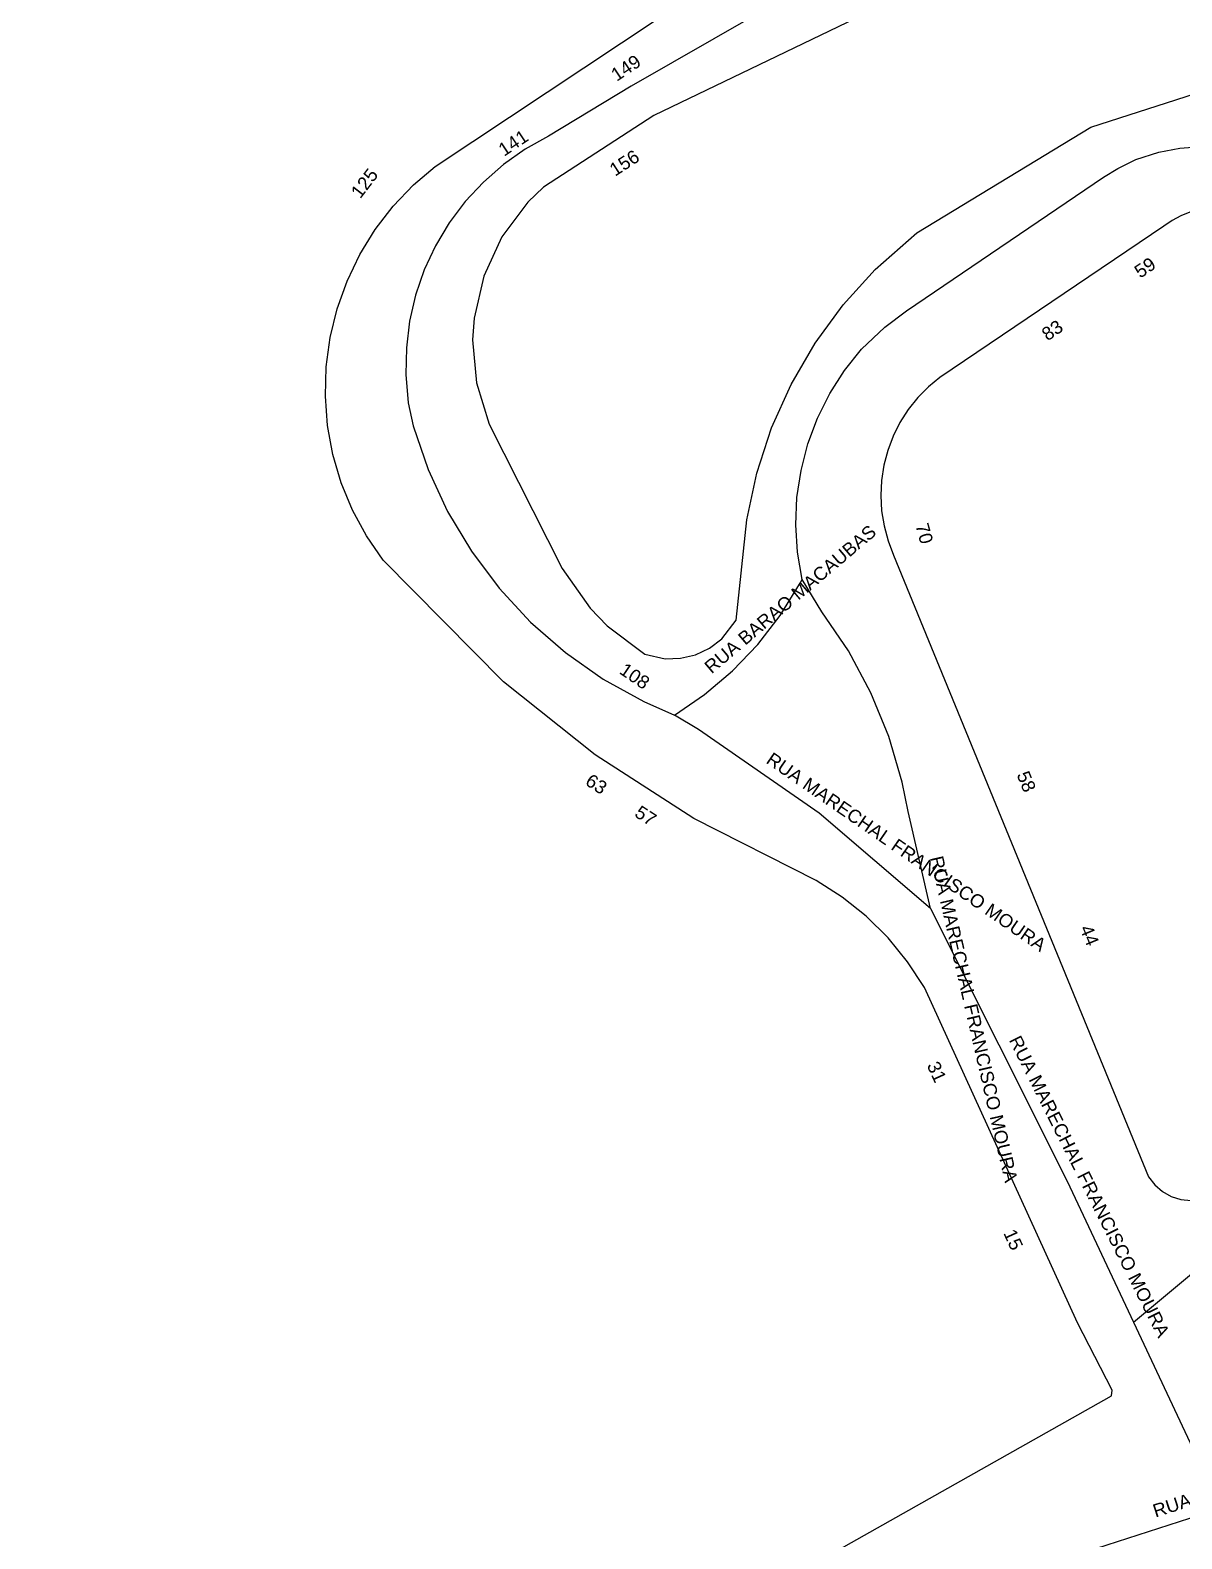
# Model space of a CAD drawing. Header units: millimetres. Extents: x 617751 to 636088, y 68402 to 77988.
# Drawn here: x 628804.4 to 628909, y 73636.2 to 73773.2 of the extents above; entities that cross this region are included whole.
import ezdxf

# ---------------------------------------------------------------- set-up
doc = ezdxf.new("R2010")
doc.units = ezdxf.units.MM
doc.header["$LTSCALE"] = 3
doc.header["$MEASUREMENT"] = 0
for name, color, linetype in [('ALINHAMENTO PREDIAL', 120, 'Continuous'), ('NOME LOGRADOURO', 252, 'Continuous'), ('NUMERAÇÃO', 7, 'Continuous')]:
    doc.layers.add(name, color=color, linetype=linetype)
doc.styles.get("Standard").update_dxf_attribs({"font": 'arial.ttf'})

msp = doc.modelspace()

# ---------------------------------------------------------------- linework, layer by layer
at = {"layer": 'ALINHAMENTO PREDIAL'}
for points in [[(628804.36, 73593.75), (628902.56, 73649.16), (628902.62, 73649.66), (628899.47, 73655.78), (628885.57, 73686.24), (628884.04, 73688.58), (628882.27, 73690.74), (628880.28, 73692.71), (628878.1, 73694.46), (628875.75, 73695.97), (628864.62, 73701.6), (628855.66, 73707.36), (628847.36, 73714.01), (628836.42, 73725.04), (628834.91, 73727.25), (628833.64, 73729.6), (628832.62, 73732.08), (628831.86, 73734.65), (628831.38, 73737.28), (628831.18, 73739.95), (628831.25, 73742.62), (628831.61, 73745.28), (628832.24, 73747.88), (628833.14, 73750.4), (628834.3, 73752.81), (628835.7, 73755.09), (628837.33, 73757.21), (628839.18, 73759.15), (628841.14, 73760.82), (628888.5, 73792.27)], [(628804.36, 73593.75), (628902.56, 73649.16), (628902.62, 73649.66), (628899.47, 73655.78), (628885.57, 73686.24), (628884.04, 73688.58), (628882.27, 73690.74), (628880.28, 73692.71), (628878.1, 73694.46), (628875.75, 73695.97), (628864.62, 73701.6), (628855.66, 73707.36), (628847.36, 73714.01), (628836.42, 73725.04), (628834.91, 73727.25), (628833.64, 73729.6), (628832.62, 73732.08), (628831.86, 73734.65), (628831.38, 73737.28), (628831.18, 73739.95), (628831.25, 73742.62), (628831.61, 73745.28), (628832.24, 73747.88), (628833.14, 73750.4), (628834.3, 73752.81), (628835.7, 73755.09), (628837.33, 73757.21), (628839.18, 73759.15), (628841.14, 73760.82), (628888.5, 73792.27)], [(628804.36, 73593.75), (628902.56, 73649.16), (628902.62, 73649.66), (628899.47, 73655.78), (628885.57, 73686.24), (628884.04, 73688.58), (628882.27, 73690.74), (628880.28, 73692.71), (628878.1, 73694.46), (628875.75, 73695.97), (628864.62, 73701.6), (628855.66, 73707.36), (628847.36, 73714.01), (628836.42, 73725.04), (628834.91, 73727.25), (628833.64, 73729.6), (628832.62, 73732.08), (628831.86, 73734.65), (628831.38, 73737.28), (628831.18, 73739.95), (628831.25, 73742.62), (628831.61, 73745.28), (628832.24, 73747.88), (628833.14, 73750.4), (628834.3, 73752.81), (628835.7, 73755.09), (628837.33, 73757.21), (628839.18, 73759.15), (628841.14, 73760.82), (628888.5, 73792.27)], [(628804.36, 73593.75), (628902.56, 73649.16), (628902.62, 73649.66), (628899.47, 73655.78), (628885.57, 73686.24), (628884.04, 73688.58), (628882.27, 73690.74), (628880.28, 73692.71), (628878.1, 73694.46), (628875.75, 73695.97), (628864.62, 73701.6), (628855.66, 73707.36), (628847.36, 73714.01), (628836.42, 73725.04), (628834.91, 73727.25), (628833.64, 73729.6), (628832.62, 73732.08), (628831.86, 73734.65), (628831.38, 73737.28), (628831.18, 73739.95), (628831.25, 73742.62), (628831.61, 73745.28), (628832.24, 73747.88), (628833.14, 73750.4), (628834.3, 73752.81), (628835.7, 73755.09), (628837.33, 73757.21), (628839.18, 73759.15), (628841.14, 73760.82), (628888.5, 73792.27)], [(628804.36, 73593.75), (628902.56, 73649.16), (628902.62, 73649.66), (628899.47, 73655.78), (628885.57, 73686.24), (628884.04, 73688.58), (628882.27, 73690.74), (628880.28, 73692.71), (628878.1, 73694.46), (628875.75, 73695.97), (628864.62, 73701.6), (628855.66, 73707.36), (628847.36, 73714.01), (628836.42, 73725.04), (628834.91, 73727.25), (628833.64, 73729.6), (628832.62, 73732.08), (628831.86, 73734.65), (628831.38, 73737.28), (628831.18, 73739.95), (628831.25, 73742.62), (628831.61, 73745.28), (628832.24, 73747.88), (628833.14, 73750.4), (628834.3, 73752.81), (628835.7, 73755.09), (628837.33, 73757.21), (628839.18, 73759.15), (628841.14, 73760.82), (628888.5, 73792.27)], [(628804.36, 73593.75), (628902.56, 73649.16), (628902.62, 73649.66), (628899.47, 73655.78), (628885.57, 73686.24), (628884.04, 73688.58), (628882.27, 73690.74), (628880.28, 73692.71), (628878.1, 73694.46), (628875.75, 73695.97), (628864.62, 73701.6), (628855.66, 73707.36), (628847.36, 73714.01), (628836.42, 73725.04), (628834.91, 73727.25), (628833.64, 73729.6), (628832.62, 73732.08), (628831.86, 73734.65), (628831.38, 73737.28), (628831.18, 73739.95), (628831.25, 73742.62), (628831.61, 73745.28), (628832.24, 73747.88), (628833.14, 73750.4), (628834.3, 73752.81), (628835.7, 73755.09), (628837.33, 73757.21), (628839.18, 73759.15), (628841.14, 73760.82), (628888.5, 73792.27)], [(628804.36, 73593.75), (628902.56, 73649.16), (628902.62, 73649.66), (628899.47, 73655.78), (628885.57, 73686.24), (628884.04, 73688.58), (628882.27, 73690.74), (628880.28, 73692.71), (628878.1, 73694.46), (628875.75, 73695.97), (628864.62, 73701.6), (628855.66, 73707.36), (628847.36, 73714.01), (628836.42, 73725.04), (628834.91, 73727.25), (628833.64, 73729.6), (628832.62, 73732.08), (628831.86, 73734.65), (628831.38, 73737.28), (628831.18, 73739.95), (628831.25, 73742.62), (628831.61, 73745.28), (628832.24, 73747.88), (628833.14, 73750.4), (628834.3, 73752.81), (628835.7, 73755.09), (628837.33, 73757.21), (628839.18, 73759.15), (628841.14, 73760.82), (628888.5, 73792.27)], [(628804.36, 73593.75), (628902.56, 73649.16), (628902.62, 73649.66), (628899.47, 73655.78), (628885.57, 73686.24), (628884.04, 73688.58), (628882.27, 73690.74), (628880.28, 73692.71), (628878.1, 73694.46), (628875.75, 73695.97), (628864.62, 73701.6), (628855.66, 73707.36), (628847.36, 73714.01), (628836.42, 73725.04), (628834.91, 73727.25), (628833.64, 73729.6), (628832.62, 73732.08), (628831.86, 73734.65), (628831.38, 73737.28), (628831.18, 73739.95), (628831.25, 73742.62), (628831.61, 73745.28), (628832.24, 73747.88), (628833.14, 73750.4), (628834.3, 73752.81), (628835.7, 73755.09), (628837.33, 73757.21), (628839.18, 73759.15), (628841.14, 73760.82), (628888.5, 73792.27)], [(628884.09, 73776.59), (628861.01, 73765.45), (628850.98, 73758.93), (628849.57, 73757.56), (628847.21, 73754.42), (628845.55, 73750.86), (628844.68, 73747.03), (628844.54, 73745.07), (628844.89, 73741.15), (628846.05, 73737.4), (628852.69, 73724.29), (628855.22, 73720.69), (628856.76, 73719.1), (628860.19, 73716.51), (628862.03, 73716.1), (628863.43, 73716.14), (628864.8, 73716.46), (628866.07, 73717.07), (628867.19, 73717.92), (628868.47, 73719.59), (628869.45, 73728.73), (628870.36, 73732.96), (628871.7, 73737.07), (628873.47, 73741.01), (628875.64, 73744.75), (628878.19, 73748.24), (628881.09, 73751.44), (628884.88, 73754.78), (628900.7, 73764.37), (628926.57, 73772.71)], [(628884.09, 73776.59), (628861.01, 73765.45), (628850.98, 73758.93), (628849.57, 73757.56), (628847.21, 73754.42), (628845.55, 73750.86), (628844.68, 73747.03), (628844.54, 73745.07), (628844.89, 73741.15), (628846.05, 73737.4), (628852.69, 73724.29), (628855.22, 73720.69), (628856.76, 73719.1), (628860.19, 73716.51), (628862.03, 73716.1), (628863.43, 73716.14), (628864.8, 73716.46), (628866.07, 73717.07), (628867.19, 73717.92), (628868.47, 73719.59), (628869.45, 73728.73), (628870.36, 73732.96), (628871.7, 73737.07), (628873.47, 73741.01), (628875.64, 73744.75), (628878.19, 73748.24), (628881.09, 73751.44), (628884.88, 73754.78), (628900.7, 73764.37), (628926.57, 73772.71)], [(628909.69, 73756.67), (628908.86, 73756.32), (628908.06, 73755.9), (628907.32, 73755.39), (628886.97, 73741.64), (628885.95, 73740.8), (628884.97, 73739.82), (628884.1, 73738.73), (628883.35, 73737.56), (628882.73, 73736.32), (628882.24, 73735.02), (628881.88, 73733.68), (628881.67, 73732.3), (628881.61, 73730.92), (628881.68, 73729.53), (628881.91, 73728.16), (628882.28, 73726.82), (628882.78, 73725.52)], [(628882.78, 73725.52), (628905.94, 73669.06), (628906.49, 73668.32), (628907.19, 73667.71), (628907.99, 73667.26), (628908.87, 73666.99), (628909.79, 73666.91)]]:
    msp.add_lwpolyline(points, dxfattribs=at)
at = {"layer": 'NOME LOGRADOURO'}
for points in [[(628885.21, 73783.19), (628858.95, 73768.09), (628851.44, 73763.55), (628849.32, 73762.37), (628847.34, 73760.98), (628845.52, 73759.39), (628843.87, 73757.62), (628842.41, 73755.68), (628841.17, 73753.6), (628840.15, 73751.41), (628839.36, 73749.12), (628838.82, 73746.76), (628838.53, 73744.35), (628838.49, 73741.93), (628838.68, 73739.34), (628839.14, 73737.25), (628840.5, 73733.28), (628842.27, 73729.47), (628844.43, 73725.87), (628846.95, 73722.51), (628849.81, 73719.43), (628852.97, 73716.67), (628856.41, 73714.26), (628860.08, 73712.21), (628862.87, 73710.98)], [(628874.46, 73723.31), (628874.05, 73725.77), (628873.89, 73728.25), (628874, 73730.74), (628874.37, 73733.21), (628874.99, 73735.62), (628875.86, 73737.95), (628876.98, 73740.18), (628878.31, 73742.28), (628879.86, 73744.23), (628881.97, 73746.21), (628883.96, 73747.69), (628901.84, 73759.84), (628903.14, 73760.63), (628904.77, 73761.43), (628906.87, 73762.1), (628908.77, 73762.46), (628910.7, 73762.61)], [(628862.87, 73710.98), (628865.61, 73712.85), (628868.15, 73715), (628870.44, 73717.4), (628872.47, 73720.03), (628874.22, 73722.86), (628874.46, 73723.31)], [(628886.12, 73693.41), (628884.09, 73702.22), (628883.55, 73704.9), (628882.35, 73709.03), (628880.71, 73713.02), (628878.67, 73716.81), (628876.25, 73720.37), (628874.46, 73723.31)], [(628886.12, 73693.41), (628876.02, 73702.09), (628865.06, 73709.66), (628862.87, 73710.98)], [(628904.55, 73655.84), (628951.04, 73694.58)], [(628886.12, 73693.41), (628898.53, 73668.66), (628904.55, 73655.84)], [(628904.55, 73655.84), (628912.48, 73638.96)], [(628901.24, 73635.33), (628912.48, 73638.96)]]:
    msp.add_lwpolyline(points, dxfattribs=at)

# ---------------------------------------------------------------- texts
for s, rotation, p in [('RUA BARAO MACAUBAS', 40.2467, (628866.24, 73714.68)), ('RUA MARECHAL FRANCISCO MOURA', 325.3674, (628871.11, 73706.69)), ('RUA MARECHAL FRANCISCO MOURA', 282.9755, (628886.08, 73698.03)), ('RUA MARECHAL FRANCISCO MOURA', 296.6299, (628893.22, 73681.48)), ('RUA SAO CLEMENTE', 17.9, (628906.56, 73638.09))]:
    msp.add_text(s, height=1.2, rotation=rotation, dxfattribs=at).set_placement(p)
at = {"layer": 'NUMERAÇÃO'}
for s, rotation, p in [('149', 33.6686, (628857.63, 73768.49)), ('141', 33.6686, (628847.4, 73761.68)), ('156', 33.0406, (628857.48, 73759.87)), ('125', 52.4713, (628834.34, 73757.82)), ('59', 34.0632, (628905.17, 73750.61)), ('83', 34.0632, (628896.75, 73744.92)), ('70', 285.3987, (628884.75, 73728.22)), ('108', 325.8391, (628857.78, 73714.82)), ('63', 327.2482, (628854.68, 73704.72)), ('58', 292.2692, (628893.93, 73705.58)), ('57', 327.2482, (628859.16, 73701.84)), ('44', 292.2692, (628899.66, 73691.62)), ('31', 294.5001, (628885.77, 73679.18)), ('15', 294.5001, (628892.72, 73663.95))]:
    msp.add_text(s, height=1.2, rotation=rotation, dxfattribs=at).set_placement(p)

doc.saveas('drawing.dxf')
